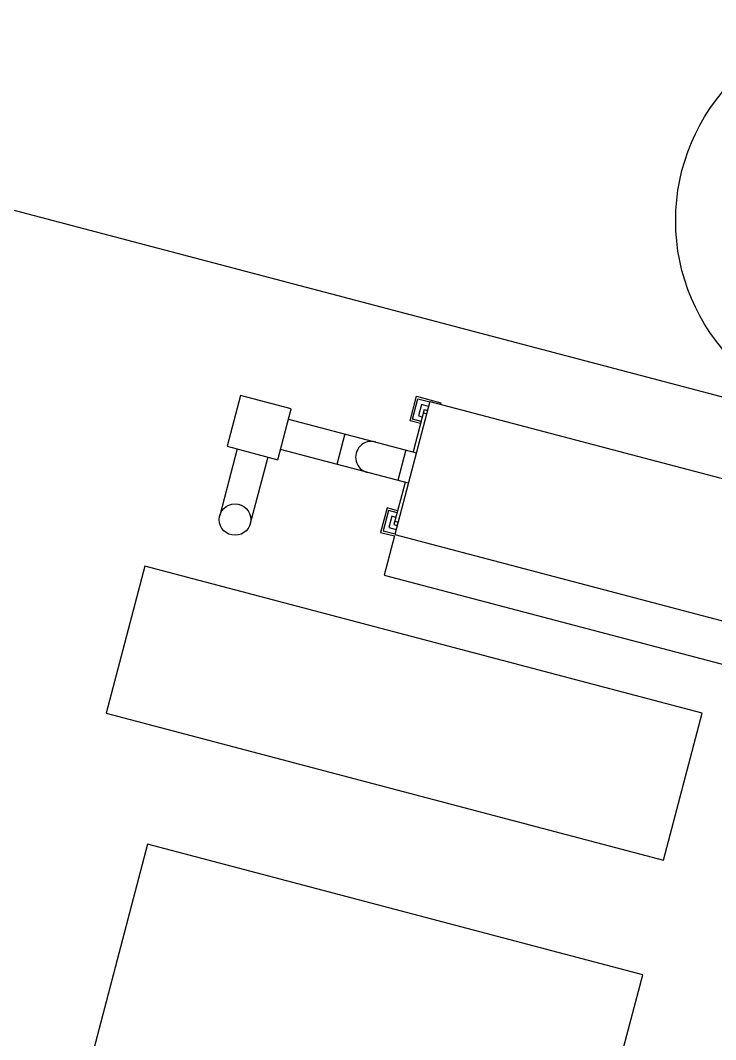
# Model space of a CAD drawing. Extents: x -16413 to 78405, y -232 to 83089.
# Drawn here: x 15212 to 15733, y 27259 to 28023 of the extents above; entities that cross this region are included whole.
import ezdxf

# ---------------------------------------------------------------- set-up
doc = ezdxf.new("R2010")
doc.units = 0
doc.header["$LTSCALE"] = 350
doc.header["$MEASUREMENT"] = 0
doc.layers.add('BACKGROUND', color=7, linetype='CONTINUOUS')

msp = doc.modelspace()

# ---------------------------------------------------------------- linework, layer by layer
at = {"layer": 'BACKGROUND'}
for p, q in [((15029.81, 27927.63), (15958.11, 27683.01)), ((15376.69, 27742.05), (15366.66, 27703.98)), ((15414.76, 27732.02), (15376.69, 27742.05)), ((15518.68, 27737.65), (15492.38, 27637.84)), ((15503.78, 27723.19), (15508.6, 27741.46)), ((15505.7, 27724.31), (15509.72, 27739.54)), ((15508.6, 27741.46), (15526.87, 27736.65)), ((15509.72, 27739.54), (15518.57, 27737.21)), ((15518.68, 27737.65), (15802.98, 27662.74)), ((15526.87, 27736.65), (15526.58, 27735.57)), ((15404.73, 27693.95), (15414.76, 27732.02)), ((15514.41, 27731.48), (15506.07, 27699.82)), ((15512.24, 27735.21), (15510.03, 27726.84)), ((15517.67, 27733.78), (15512.24, 27735.21)), ((15513.76, 27729.01), (15516.24, 27728.36)), ((15514.41, 27731.48), (15516.89, 27730.83)), ((15412.76, 27724.41), (15508.54, 27699.16)), ((15511.68, 27721.11), (15503.78, 27723.19)), ((15512.08, 27722.63), (15505.7, 27724.31)), ((15510.03, 27726.84), (15512.98, 27726.06)), ((15454.95, 27713.29), (15448.93, 27690.44)), ((15374.27, 27701.97), (15361.14, 27652.12)), ((15366.66, 27703.98), (15404.73, 27693.95)), ((15502.52, 27676.32), (15406.74, 27701.56)), ((15500.64, 27701.25), (15494.62, 27678.41)), ((15397.12, 27695.96), (15383.98, 27646.09)), ((15500.05, 27676.97), (15491.7, 27645.31)), ((15486.54, 27657.76), (15481.72, 27639.49)), ((15487.66, 27655.84), (15483.65, 27640.61)), ((15494.44, 27655.68), (15486.54, 27657.76)), ((15494.04, 27654.16), (15487.66, 27655.84)), ((15490.18, 27651.51), (15487.98, 27643.13)), ((15493.13, 27650.73), (15490.18, 27651.51)), ((15491.7, 27645.31), (15494.18, 27644.66)), ((15492.36, 27647.78), (15494.83, 27647.13)), ((15481.72, 27639.49), (15492.1, 27636.76)), ((15483.65, 27640.61), (15492.5, 27638.28)), ((15492.1, 27636.76), (15484.36, 27607.38)), ((15487.98, 27643.13), (15493.4, 27641.7)), ((15492.38, 27637.84), (15776.68, 27562.92)), ((15305.03, 27614.14), (15275.97, 27503.91)), ((15722.77, 27504.06), (15305.03, 27614.14)), ((15484.36, 27607.38), (15804.06, 27523.14)), ((15275.97, 27503.91), (15693.72, 27393.82)), ((15693.72, 27393.82), (15722.77, 27504.06)), ((15306.96, 27405.77), (15236.63, 27138.88)), ((15678.29, 27307.92), (15306.96, 27405.77)), ((15607.96, 27041.04), (15678.29, 27307.92))]:
    msp.add_line(p, q, dxfattribs=at)
for centre, radius in [((15852.94, 27873.18), 150), ((15372.56, 27649.1), 11.81)]:
    msp.add_circle(centre, radius, dxfattribs=at)
msp.add_arc((15474.79, 27695.85), 11.81, 75.15388, 255.2449, dxfattribs=at)

doc.saveas('drawing.dxf')
